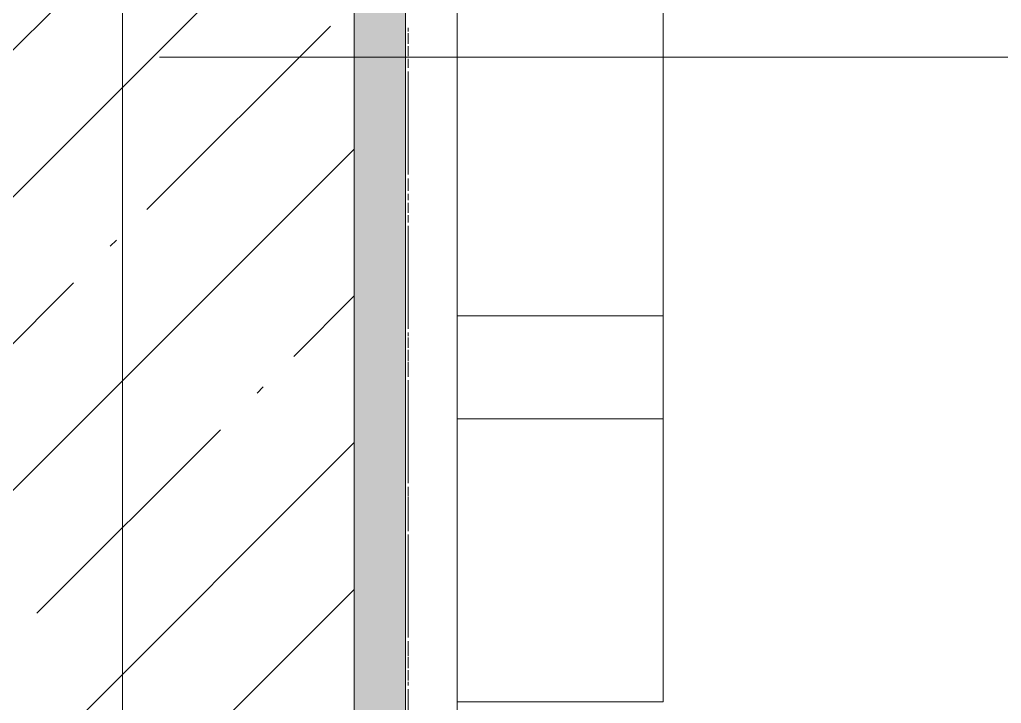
# Model space of a CAD drawing. Header units: millimetres. Extents: x 1322 to 199238, y -8553 to 29000.
# Drawn here: x 25138.7 to 25520.1, y 17898.9 to 18164.6 of the extents above; entities that cross this region are included whole.
import ezdxf

# ---------------------------------------------------------------- set-up
doc = ezdxf.new("R2010")
doc.units = ezdxf.units.MM
doc.linetypes.add('Осевая', pattern=[3175, 635, -476.25, 1587.5, -476.25])
for name, color, linetype, lineweight in [('A-WALL', 7, 'Continuous', 9), ('I-WALL', 7, 'Continuous', 9), ('Оси-2', 7, 'Осевая', 9)]:
    doc.layers.add(name, color=color, linetype=linetype, lineweight=lineweight)
for name, color, linetype, lineweight, true_color in [('A-WALL-1', 7, 'Continuous', 9, 0x3c3c3c), ('A-WALL-FNSH-1', 7, 'Continuous', 9, 0x3c3c3c), ('I-FURN-1', 7, 'Continuous', 9, 0xf0f0f0)]:
    doc.layers.add(name, color=color, linetype=linetype, lineweight=lineweight, true_color=true_color)

# ---------------------------------------------------------------- blocks, each defined once
blk = doc.blocks.new('Бизиборд лего - бизиборд 1_21б-32328682-План размещения напольных электротехнических лючков и розеток 1 этажа в осях 23_1-33')
at = {"layer": 'I-FURN-1'}
for p, q in [((1245, 100), (935, 100)), ((935, 100), (1245, 100)), ((1245, 100), (1205, 100)), ((1205, 100), (1205, 20)), ((1205, 20), (1205, 100)), ((1205, 100), (1245, 100)), ((1355, 100), (1245, 100)), ((1245, 100), (1355, 100)), ((1245, 20), (1245, 100)), ((1245, 100), (1245, 20)), ((1355, 20), (1355, 100)), ((1355, 100), (1355, 20)), ((1500, 20), (1000, 20)), ((1090, 20), (1110, 20)), ((1110, 20), (1090, 20)), ((1090, 20), (1110, 20)), ((1090.34, 20), (1090, 20)), ((1090, 20), (1110, 20)), ((1110, 20), (1090, 20)), ((1090, 20), (1095, 20)), ((1110, 20), (1090, 20)), ((1090, 20), (1110, 20)), ((1110, 20), (1090, 20)), ((1090, 20), (1095, 20)), ((1110, 20), (1090, 20)), ((1090, 20), (1110, 20)), ((1110, 20), (1090, 20)), ((1090, 20), (1091.34, 20)), ((1110, 20), (1090, 20)), ((1090, 20), (1110, 20)), ((1110, 20), (1090, 20)), ((1090, 20), (1110, 20)), ((1110, 20), (1090, 20)), ((1090, 20), (1110, 20)), ((1110, 20), (1090, 20)), ((1090, 20), (1090.34, 20)), ((1097.41, 20), (1090, 20)), ((1090, 20), (1110, 20)), ((1110, 20), (1090, 20)), ((1090, 20), (1110, 20)), ((1110, 20), (1090, 20)), ((1090, 20), (1110, 20)), ((1110, 20), (1090, 20)), ((1090, 20), (1097.41, 20)), ((1110, 20), (1090, 20)), ((1090, 20), (1110, 20)), ((1110, 20), (1090, 20)), ((1090, 20), (1110, 20)), ((1110, 20), (1090, 20)), ((1090, 20), (1110, 20)), ((1110, 20), (1090, 20)), ((1090, 20), (1107.07, 20)), ((1110, 20), (1090, 20)), ((1090, 20), (1110, 20)), ((1110, 20), (1090, 20)), ((1090, 20), (1110, 20)), ((1095, 20), (1090, 20)), ((1090, 20), (1110, 20)), ((1110, 20), (1090, 20)), ((1090, 20), (1110, 20)), ((1110, 20), (1090, 20)), ((1090, 20), (1097.41, 20)), ((1110, 20), (1090, 20)), ((1090, 20), (1110, 20)), ((1110, 20), (1090, 20)), ((1090, 20), (1110, 20)), ((1110, 20), (1090, 20)), ((1091.34, 20), (1090.34, 20)), ((1090.34, 20), (1091.34, 20)), ((1091.34, 20), (1094.49, 20)), ((1094.49, 20), (1091.34, 20)), ((1091.34, 20), (1094.49, 20)), ((1092.93, 20), (1091.34, 20)), ((1091.34, 20), (1110, 20)), ((1091.34, 20), (1095, 20)), ((1100, 20), (1092.93, 20)), ((1095, 20), (1099.25, 20)), ((1099.25, 20), (1095, 20)), ((1095, 20), (1099.25, 20)), ((1095, 20), (1105, 20)), ((1095, 20), (1110, 20)), ((1095, 20), (1097.41, 20)), ((1097.41, 20), (1095, 20)), ((1097.41, 20), (1100, 20)), ((1102.59, 20), (1097.41, 20)), ((1097.41, 20), (1110, 20)), ((1100, 20), (1097.41, 20)), ((1097.41, 20), (1110, 20)), ((1100, 20), (1104.01, 20)), ((1104.01, 20), (1100, 20)), ((1100, 20), (1104.01, 20)), ((1110, 20), (1100, 20)), ((1100, 20), (1102.59, 20)), ((1102.59, 20), (1100, 20)), ((1102.59, 20), (1108.66, 20)), ((1110, 20), (1102.59, 20)), ((1105, 20), (1102.59, 20)), ((1105, 20), (1108.66, 20)), ((1108.66, 20), (1105, 20)), ((1105, 20), (1108.66, 20)), ((1105, 20), (1110, 20)), ((1110, 20), (1105, 20)), ((1107.07, 20), (1108.66, 20)), ((1108.66, 20), (1109.66, 20)), ((1108.66, 20), (1110, 20)), ((1109.66, 20), (1110, 20)), ((1110, 20), (1150, 20)), ((1150, 20), (1110, 20)), ((1110, 20), (1150, 20)), ((1150, 20), (1151.34, 20)), ((1155, 20), (1150, 20)), ((1150, 20), (1150.34, 20)), ((1170, 20), (1150, 20)), ((1150, 20), (1170, 20)), ((1170, 20), (1150, 20)), ((1150, 20), (1150.34, 20)), ((1151.34, 20), (1150, 20)), ((1150, 20), (1165, 20)), ((1170, 20), (1150, 20)), ((1150, 20), (1170, 20)), ((1170, 20), (1150, 20)), ((1150, 20), (1167.07, 20)), ((1170, 20), (1150, 20)), ((1150, 20), (1151.34, 20)), ((1170, 20), (1150, 20)), ((1150, 20), (1170, 20)), ((1170, 20), (1150, 20)), ((1150, 20), (1170, 20)), ((1150.34, 20), (1150, 20)), ((1150, 20), (1170, 20)), ((1170, 20), (1150, 20)), ((1150, 20), (1170, 20)), ((1150.34, 20), (1150, 20)), ((1150, 20), (1157.41, 20)), ((1150.34, 20), (1150, 20)), ((1150, 20), (1170, 20)), ((1170, 20), (1150, 20)), ((1150, 20), (1170, 20)), ((1170, 20), (1150, 20)), ((1150, 20), (1165, 20)), ((1169.66, 20), (1150, 20)), ((1150, 20), (1170, 20)), ((1170, 20), (1150, 20)), ((1150, 20), (1170, 20)), ((1170, 20), (1150, 20)), ((1150, 20), (1170, 20)), ((1170, 20), (1150, 20)), ((1150, 20), (1170, 20)), ((1170, 20), (1150, 20)), ((1150, 20), (1170, 20)), ((1170, 20), (1150, 20)), ((1150, 20), (1170, 20)), ((1170, 20), (1150, 20)), ((1150, 20), (1170, 20)), ((1170, 20), (1150, 20)), ((1150, 20), (1170, 20)), ((1152.93, 20), (1150, 20)), ((1150, 20), (1150.34, 20)), ((1155, 20), (1150, 20)), ((1150, 20), (1170, 20)), ((1170, 20), (1150, 20)), ((1150, 20), (1170, 20)), ((1170, 20), (1150, 20)), ((1150.34, 20), (1151.34, 20)), ((1150.34, 20), (1162.59, 20)), ((1170, 20), (1150.34, 20)), ((1151.34, 20), (1150.34, 20)), ((1157.41, 20), (1150.34, 20)), ((1150.34, 20), (1170, 20)), ((1151.34, 20), (1170, 20)), ((1151.34, 20), (1170, 20)), ((1170, 20), (1151.34, 20)), ((1151.34, 20), (1157.41, 20)), ((1155, 20), (1151.34, 20)), ((1151.58, 20), (1156.34, 20)), ((1156.34, 20), (1151.58, 20)), ((1151.58, 20), (1156.34, 20)), ((1162.59, 20), (1152.93, 20)), ((1170, 20), (1155, 20)), ((1157.41, 20), (1155, 20)), ((1162.59, 20), (1155, 20)), ((1157.41, 20), (1160, 20)), ((1160, 20), (1157.41, 20)), ((1157.41, 20), (1160, 20)), ((1157.41, 20), (1169.66, 20)), ((1160, 20), (1157.41, 20)), ((1157.41, 20), (1167.07, 20)), ((1170, 20), (1157.41, 20)), ((1162.59, 20), (1160, 20)), ((1161.1, 20), (1165, 20)), ((1165, 20), (1161.1, 20)), ((1161.1, 20), (1165, 20)), ((1162.59, 20), (1169.66, 20)), ((1165, 20), (1162.59, 20)), ((1170, 20), (1162.59, 20)), ((1170, 20), (1162.59, 20)), ((1165, 20), (1170, 20)), ((1167.07, 20), (1165, 20)), ((1165, 20), (1167.07, 20)), ((1165.86, 20), (1168.66, 20)), ((1168.66, 20), (1165.86, 20)), ((1165.86, 20), (1168.66, 20)), ((1167.07, 20), (1170, 20)), ((1168.66, 20), (1167.07, 20)), ((1167.07, 20), (1170, 20)), ((1167.07, 20), (1168.66, 20)), ((1169.66, 20), (1168.66, 20)), ((1168.66, 20), (1169.66, 20)), ((1169.66, 20), (1170, 20)), ((1169.66, 20), (1170, 20)), ((1170, 20), (1169.66, 20)), ((1169.66, 20), (1170, 20)), ((1170, 20), (1169.66, 20)), ((1170, 20), (1210, 20)), ((1210, 20), (1170, 20)), ((1170, 20), (1203.92, 20)), ((1205, 20), (1210, 20)), ((1210, 20), (1205, 20)), ((1205, 20), (1210, 20)), ((1210, 20), (1211.34, 20)), ((1220, 20), (1210, 20)), ((1210, 20), (1230, 20)), ((1230, 20), (1210, 20)), ((1210, 20), (1210.34, 20)), ((1230, 20), (1210, 20)), ((1210, 20), (1230, 20)), ((1230, 20), (1210, 20)), ((1210, 20), (1230, 20)), ((1230, 20), (1210, 20)), ((1210, 20), (1210.34, 20)), ((1212.93, 20), (1210, 20)), ((1210, 20), (1211.34, 20)), ((1230, 20), (1210, 20)), ((1210, 20), (1230, 20)), ((1230, 20), (1210, 20)), ((1210, 20), (1230, 20)), ((1230, 20), (1210, 20)), ((1210, 20), (1225, 20)), ((1215, 20), (1210, 20)), ((1210, 20), (1230, 20)), ((1230, 20), (1210, 20)), ((1210, 20), (1230, 20)), ((1230, 20), (1210, 20)), ((1210, 20), (1230, 20)), ((1230, 20), (1210, 20)), ((1210, 20), (1220, 20)), ((1230, 20), (1210, 20)), ((1210, 20), (1230, 20)), ((1230, 20), (1210, 20)), ((1210, 20), (1230, 20)), ((1230, 20), (1210, 20)), ((1210, 20), (1230, 20)), ((1230, 20), (1210, 20)), ((1210, 20), (1230, 20)), ((1230, 20), (1210, 20)), ((1210, 20), (1217.41, 20)), ((1230, 20), (1210, 20)), ((1210, 20), (1230, 20)), ((1228.66, 20), (1210, 20)), ((1210, 20), (1230, 20)), ((1230, 20), (1210, 20)), ((1210, 20), (1230, 20)), ((1210.34, 20), (1210, 20)), ((1210, 20), (1230, 20)), ((1230, 20), (1210, 20)), ((1210, 20), (1230, 20)), ((1230, 20), (1210, 20)), ((1210, 20), (1210.34, 20)), ((1210.34, 20), (1210, 20)), ((1210, 20), (1230, 20)), ((1230, 20), (1210, 20)), ((1210, 20), (1230, 20)), ((1230, 20), (1210, 20)), ((1210.34, 20), (1230, 20)), ((1210.34, 20), (1211.34, 20)), ((1211.34, 20), (1210.34, 20)), ((1210.34, 20), (1212.93, 20)), ((1211.34, 20), (1210.34, 20)), ((1211.34, 20), (1212.93, 20)), ((1212.93, 20), (1211.34, 20)), ((1211.34, 20), (1212.93, 20)), ((1212.93, 20), (1211.34, 20)), ((1211.34, 20), (1212.93, 20)), ((1211.34, 20), (1215, 20)), ((1211.34, 20), (1230, 20)), ((1211.34, 20), (1230, 20)), ((1212.93, 20), (1211.34, 20)), ((1215, 20), (1211.34, 20)), ((1229.66, 20), (1212.93, 20)), ((1215, 20), (1212.93, 20)), ((1212.93, 20), (1215, 20)), ((1213.43, 20), (1222.59, 20)), ((1222.59, 20), (1213.43, 20)), ((1213.43, 20), (1222.59, 20)), ((1222.59, 20), (1213.43, 20)), ((1213.43, 20), (1222.59, 20)), ((1215, 20), (1220, 20)), ((1230, 20), (1215, 20)), ((1230, 20), (1215, 20)), ((1215, 20), (1217.41, 20)), ((1220, 20), (1215, 20)), ((1217.41, 20), (1230, 20)), ((1217.41, 20), (1220, 20)), ((1220, 20), (1225, 20)), ((1227.07, 20), (1220, 20)), ((1220, 20), (1230, 20)), ((1220, 20), (1225, 20)), ((1222.59, 20), (1220, 20)), ((1225, 20), (1222.59, 20)), ((1222.95, 20), (1228.66, 20)), ((1228.66, 20), (1222.95, 20)), ((1222.95, 20), (1228.66, 20)), ((1228.66, 20), (1222.95, 20)), ((1222.95, 20), (1228.66, 20)), ((1225, 20), (1227.07, 20)), ((1225, 20), (1230, 20)), ((1225, 20), (1227.07, 20)), ((1228.66, 20), (1225, 20)), ((1227.07, 20), (1228.66, 20)), ((1228.66, 20), (1227.07, 20)), ((1227.07, 20), (1228.66, 20)), ((1228.66, 20), (1229.66, 20)), ((1230, 20), (1228.66, 20)), ((1230, 20), (1228.66, 20)), ((1228.66, 20), (1229.66, 20)), ((1229.66, 20), (1228.66, 20)), ((1229.66, 20), (1230, 20)), ((1230, 20), (1229.66, 20)), ((1229.66, 20), (1230, 20)), ((1230, 20), (1229.66, 20)), ((1230, 20), (1245, 20)), ((1245, 20), (1230, 20)), ((1230, 20), (1245, 20)), ((1245, 20), (1230, 20)), ((1230, 20), (1245, 20)), ((1245, 20), (1270, 20)), ((1270, 20), (1245, 20)), ((1245, 20), (1270, 20)), ((1270, 20), (1280, 20)), ((1272.93, 20), (1270, 20)), ((1270, 20), (1280, 20)), ((1277.41, 20), (1270, 20)), ((1270, 20), (1280, 20)), ((1280, 20), (1270, 20)), ((1270, 20), (1275, 20)), ((1280, 20), (1270, 20)), ((1270, 20), (1280, 20)), ((1280, 20), (1270, 20)), ((1270, 20), (1271.34, 20)), ((1280, 20), (1270, 20)), ((1270, 20), (1280, 20)), ((1280, 20), (1270, 20)), ((1270, 20), (1280, 20)), ((1280, 20), (1270, 20)), ((1270, 20), (1280, 20)), ((1280, 20), (1270, 20)), ((1270, 20), (1280, 20)), ((1280, 20), (1270, 20)), ((1270, 20), (1270.34, 20)), ((1280, 20), (1270, 20)), ((1270, 20), (1270.34, 20)), ((1277.41, 20), (1270, 20)), ((1270, 20), (1280, 20)), ((1280, 20), (1270, 20)), ((1270, 20), (1280, 20)), ((1280, 20), (1270, 20)), ((1270, 20), (1280, 20)), ((1280, 20), (1270, 20)), ((1270, 20), (1280, 20)), ((1280, 20), (1270, 20)), ((1270, 20), (1280, 20)), ((1280, 20), (1270, 20)), ((1270, 20), (1277.41, 20)), ((1271.34, 20), (1270, 20)), ((1270, 20), (1280, 20)), ((1272.93, 20), (1270, 20)), ((1270, 20), (1270.34, 20)), ((1280, 20), (1270, 20)), ((1270, 20), (1280, 20)), ((1280, 20), (1270, 20)), ((1270, 20), (1270.34, 20)), ((1280, 20), (1270, 20)), ((1270, 20), (1280, 20)), ((1280, 20), (1270, 20)), ((1270, 20), (1280, 20)), ((1272.93, 20), (1270, 20)), ((1270, 20), (1270.34, 20)), ((1280, 20), (1270, 20)), ((1270, 20), (1280, 20)), ((1272.93, 20), (1270, 20)), ((1270, 20), (1290, 20)), ((1290, 20), (1270, 20)), ((1270.34, 20), (1271.34, 20)), ((1270.34, 20), (1271.34, 20)), ((1270.34, 20), (1280, 20)), ((1270.34, 20), (1271.34, 20)), ((1270.34, 20), (1272.93, 20)), ((1271.34, 20), (1275, 20)), ((1275, 20), (1271.34, 20)), ((1271.34, 20), (1275, 20)), ((1271.34, 20), (1272.93, 20)), ((1271.34, 20), (1280, 20)), ((1271.34, 20), (1272.93, 20)), ((1280, 20), (1271.34, 20)), ((1271.34, 20), (1280, 20)), ((1275, 20), (1272.93, 20)), ((1272.93, 20), (1280, 20)), ((1272.93, 20), (1275, 20)), ((1280, 20), (1272.93, 20)), ((1280, 20), (1272.93, 20)), ((1272.93, 20), (1275, 20)), ((1280, 20), (1272.93, 20)), ((1280, 20), (1275, 20)), ((1275, 20), (1280, 20)), ((1275, 20), (1277.41, 20)), ((1275, 20), (1280, 20)), ((1275.28, 20), (1280, 20)), ((1280, 20), (1275.28, 20)), ((1275.28, 20), (1280, 20)), ((1280, 20), (1277.41, 20)), ((1277.41, 20), (1280, 20)), ((1280, 20), (1277.41, 20)), ((1277.41, 20), (1280, 20)), ((1280, 20), (1280.04, 20)), ((1280.04, 20), (1280, 20)), ((1280, 20), (1280.04, 20)), ((1280.04, 20), (1280, 20)), ((1280, 20), (1280.04, 20)), ((1280.04, 20), (1280, 20)), ((1280, 20), (1280.04, 20)), ((1280.04, 20), (1280, 20)), ((1280, 20), (1280.04, 20)), ((1280.04, 20), (1280, 20)), ((1280, 20), (1280.04, 20)), ((1280.04, 20), (1280, 20)), ((1280, 20), (1280.04, 20)), ((1280.04, 20), (1280, 20)), ((1280, 20), (1280.04, 20)), ((1280.04, 20), (1280, 20)), ((1280, 20), (1280.04, 20)), ((1280.04, 20), (1280, 20)), ((1280, 20), (1280.04, 20)), ((1280.04, 20), (1280, 20)), ((1280, 20), (1280.04, 20)), ((1280.04, 20), (1280, 20)), ((1280, 20), (1280.04, 20)), ((1280.04, 20), (1280, 20)), ((1280, 20), (1280.04, 20)), ((1280.04, 20), (1280, 20)), ((1280, 20), (1280.04, 20)), ((1280.04, 20), (1280, 20)), ((1280, 20), (1280.04, 20)), ((1280.04, 20), (1280, 20)), ((1280, 20), (1280.04, 20)), ((1280.04, 20), (1280, 20)), ((1280, 20), (1280.04, 20)), ((1280.04, 20), (1280, 20)), ((1280, 20), (1280.04, 20)), ((1280.04, 20), (1280, 20)), ((1280, 20), (1280.04, 20)), ((1280.04, 20), (1280, 20)), ((1280, 20), (1280.04, 20)), ((1280.04, 20), (1280, 20)), ((1280, 20), (1280.04, 20)), ((1280.04, 20), (1280, 20)), ((1280, 20), (1280.04, 20)), ((1280.04, 20), (1280, 20)), ((1280, 20), (1280.04, 20)), ((1280.04, 20), (1280, 20)), ((1280, 20), (1280.04, 20)), ((1280.04, 20), (1280, 20)), ((1280, 20), (1280.04, 20)), ((1280.04, 20), (1280, 20)), ((1280, 20), (1280.04, 20)), ((1280.04, 20), (1280, 20)), ((1280.04, 20), (1284.79, 20)), ((1284.79, 20), (1280.04, 20)), ((1280.04, 20), (1284.79, 20)), ((1280.04, 20), (1289.58, 20)), ((1288.66, 20), (1280.04, 20)), ((1280.04, 20), (1287.07, 20)), ((1282.59, 20), (1280.04, 20)), ((1280.04, 20), (1289.58, 20)), ((1289.58, 20), (1280.04, 20)), ((1280.04, 20), (1289.58, 20)), ((1289.58, 20), (1280.04, 20)), ((1280.04, 20), (1289.58, 20)), ((1289.58, 20), (1280.04, 20)), ((1280.04, 20), (1289.58, 20)), ((1282.59, 20), (1280.04, 20)), ((1280.04, 20), (1289.58, 20)), ((1289.58, 20), (1280.04, 20)), ((1280.04, 20), (1289.58, 20)), ((1289.58, 20), (1280.04, 20)), ((1280.04, 20), (1289.58, 20)), ((1289.58, 20), (1280.04, 20)), ((1280.04, 20), (1282.59, 20)), ((1289.58, 20), (1280.04, 20)), ((1280.04, 20), (1289.58, 20)), ((1289.58, 20), (1280.04, 20)), ((1280.04, 20), (1282.59, 20)), ((1288.66, 20), (1280.04, 20)), ((1280.04, 20), (1289.58, 20)), ((1289.58, 20), (1280.04, 20)), ((1280.04, 20), (1289.58, 20)), ((1289.58, 20), (1280.04, 20)), ((1280.04, 20), (1289.58, 20)), ((1289.58, 20), (1280.04, 20)), ((1280.04, 20), (1289.58, 20)), ((1289.58, 20), (1280.04, 20)), ((1280.04, 20), (1289.58, 20)), ((1289.58, 20), (1280.04, 20)), ((1280.04, 20), (1289.58, 20)), ((1289.58, 20), (1280.04, 20)), ((1280.04, 20), (1289.58, 20)), ((1289.58, 20), (1280.04, 20)), ((1280.04, 20), (1289.58, 20)), ((1289.58, 20), (1280.04, 20)), ((1280.04, 20), (1289.58, 20)), ((1289.58, 20), (1280.04, 20)), ((1280.04, 20), (1289.58, 20)), ((1289.58, 20), (1280.04, 20)), ((1280.04, 20), (1289.58, 20)), ((1289.58, 20), (1280.04, 20)), ((1280.04, 20), (1289.58, 20)), ((1289.58, 20), (1280.04, 20)), ((1280.04, 20), (1287.07, 20)), ((1289.58, 20), (1280.04, 20)), ((1280.04, 20), (1287.07, 20)), ((1289.58, 20), (1280.04, 20)), ((1285, 20), (1282.59, 20)), ((1289.58, 20), (1282.59, 20)), ((1282.59, 20), (1289.58, 20)), ((1282.59, 20), (1285, 20)), ((1285, 20), (1288.66, 20)), ((1288.66, 20), (1285, 20)), ((1285, 20), (1288.66, 20)), ((1289.58, 20), (1285, 20)), ((1285, 20), (1289.58, 20)), ((1287.07, 20), (1289.58, 20)), ((1287.07, 20), (1288.66, 20)), ((1287.07, 20), (1289.58, 20)), ((1289.58, 20), (1288.66, 20)), ((1289.58, 20), (1288.66, 20)), ((1288.66, 20), (1289.58, 20)), ((1289.58, 20), (1289.66, 20)), ((1289.66, 20), (1289.58, 20)), ((1289.58, 20), (1289.66, 20)), ((1289.66, 20), (1289.58, 20)), ((1289.58, 20), (1289.66, 20)), ((1289.66, 20), (1289.58, 20)), ((1289.58, 20), (1289.66, 20)), ((1289.66, 20), (1289.58, 20)), ((1289.58, 20), (1289.66, 20)), ((1289.66, 20), (1289.58, 20)), ((1289.58, 20), (1289.66, 20)), ((1289.66, 20), (1289.58, 20)), ((1289.58, 20), (1289.66, 20)), ((1289.66, 20), (1289.58, 20)), ((1289.58, 20), (1289.66, 20)), ((1289.66, 20), (1289.58, 20)), ((1289.58, 20), (1289.66, 20)), ((1289.66, 20), (1289.58, 20)), ((1289.58, 20), (1289.66, 20)), ((1289.66, 20), (1289.58, 20)), ((1289.58, 20), (1289.66, 20)), ((1289.66, 20), (1289.58, 20)), ((1289.58, 20), (1289.66, 20)), ((1289.66, 20), (1289.58, 20)), ((1289.58, 20), (1289.66, 20)), ((1289.66, 20), (1289.58, 20)), ((1289.58, 20), (1289.66, 20)), ((1289.66, 20), (1289.58, 20)), ((1289.58, 20), (1289.66, 20)), ((1289.66, 20), (1289.58, 20)), ((1289.58, 20), (1289.66, 20)), ((1289.66, 20), (1289.58, 20)), ((1289.58, 20), (1289.66, 20)), ((1289.66, 20), (1289.58, 20)), ((1289.58, 20), (1289.66, 20)), ((1289.66, 20), (1289.58, 20)), ((1289.58, 20), (1289.66, 20)), ((1289.66, 20), (1289.58, 20)), ((1289.58, 20), (1289.66, 20)), ((1289.66, 20), (1289.58, 20)), ((1289.58, 20), (1289.66, 20)), ((1289.66, 20), (1289.58, 20)), ((1289.58, 20), (1289.66, 20)), ((1289.66, 20), (1289.58, 20)), ((1289.58, 20), (1289.66, 20)), ((1289.66, 20), (1289.58, 20)), ((1289.58, 20), (1289.66, 20)), ((1289.66, 20), (1289.58, 20)), ((1289.58, 20), (1289.66, 20)), ((1289.66, 20), (1289.58, 20)), ((1289.58, 20), (1289.66, 20)), ((1289.66, 20), (1289.58, 20)), ((1289.66, 20), (1290, 20)), ((1290, 20), (1289.66, 20)), ((1289.66, 20), (1290, 20)), ((1290, 20), (1289.66, 20)), ((1289.66, 20), (1290, 20)), ((1290, 20), (1289.66, 20)), ((1289.66, 20), (1290, 20)), ((1290, 20), (1289.66, 20)), ((1289.66, 20), (1290, 20)), ((1290, 20), (1289.66, 20)), ((1289.66, 20), (1290, 20)), ((1290, 20), (1289.66, 20)), ((1289.66, 20), (1290, 20)), ((1290, 20), (1289.66, 20)), ((1289.66, 20), (1290, 20)), ((1290, 20), (1289.66, 20)), ((1289.66, 20), (1290, 20)), ((1290, 20), (1289.66, 20)), ((1289.66, 20), (1290, 20)), ((1290, 20), (1289.66, 20)), ((1289.66, 20), (1290, 20)), ((1290, 20), (1289.66, 20)), ((1289.66, 20), (1290, 20)), ((1290, 20), (1289.66, 20)), ((1289.66, 20), (1290, 20)), ((1290, 20), (1289.66, 20)), ((1289.66, 20), (1290, 20)), ((1290, 20), (1289.66, 20)), ((1289.66, 20), (1290, 20)), ((1290, 20), (1289.66, 20)), ((1289.66, 20), (1290, 20)), ((1290, 20), (1289.66, 20)), ((1289.66, 20), (1290, 20)), ((1290, 20), (1289.66, 20)), ((1289.66, 20), (1290, 20)), ((1290, 20), (1289.66, 20)), ((1289.66, 20), (1290, 20)), ((1290, 20), (1289.66, 20)), ((1289.66, 20), (1290, 20)), ((1290, 20), (1289.66, 20)), ((1289.66, 20), (1290, 20)), ((1290, 20), (1289.66, 20)), ((1289.66, 20), (1290, 20)), ((1290, 20), (1289.66, 20)), ((1289.66, 20), (1290, 20)), ((1290, 20), (1289.66, 20)), ((1289.66, 20), (1290, 20)), ((1290, 20), (1289.66, 20)), ((1289.66, 20), (1290, 20)), ((1290, 20), (1289.66, 20)), ((1289.66, 20), (1290, 20)), ((1290, 20), (1289.66, 20)), ((1290, 20), (1330, 20)), ((1330, 20), (1290, 20)), ((1290, 20), (1330, 20)), ((1330, 20), (1350, 20)), ((1331.34, 20), (1330, 20)), ((1330, 20), (1331.34, 20)), ((1350, 20), (1330, 20)), ((1330, 20), (1350, 20)), ((1350, 20), (1330, 20)), ((1330, 20), (1350, 20)), ((1332.93, 20), (1330, 20)), ((1330, 20), (1350, 20)), ((1350, 20), (1330, 20)), ((1330, 20), (1330.34, 20)), ((1332.93, 20), (1330, 20)), ((1330, 20), (1349.66, 20)), ((1331.34, 20), (1330, 20)), ((1330, 20), (1350, 20)), ((1350, 20), (1330, 20)), ((1330, 20), (1350, 20)), ((1350, 20), (1330, 20)), ((1330, 20), (1350, 20)), ((1350, 20), (1330, 20)), ((1330, 20), (1350, 20)), ((1350, 20), (1330, 20)), ((1330, 20), (1345, 20)), ((1340, 20), (1330, 20)), ((1330, 20), (1350, 20)), ((1350, 20), (1330, 20)), ((1330, 20), (1350, 20)), ((1350, 20), (1330, 20)), ((1330, 20), (1350, 20)), ((1350, 20), (1330, 20)), ((1330, 20), (1350, 20)), ((1350, 20), (1330, 20)), ((1330, 20), (1350, 20)), ((1350, 20), (1330, 20)), ((1330, 20), (1337.41, 20)), ((1350, 20), (1330, 20)), ((1330, 20), (1350, 20)), ((1340, 20), (1330, 20)), ((1330, 20), (1350, 20)), ((1350, 20), (1330, 20)), ((1330, 20), (1350, 20)), ((1350, 20), (1330, 20)), ((1330, 20), (1350, 20)), ((1350, 20), (1330, 20)), ((1330, 20), (1350, 20)), ((1350, 20), (1330, 20)), ((1330, 20), (1350, 20)), ((1340, 20), (1330, 20)), ((1330, 20), (1350, 20)), ((1350, 20), (1330, 20)), ((1330, 20), (1348.66, 20)), ((1340, 20), (1330, 20)), ((1330, 20), (1350, 20)), ((1350, 20), (1330, 20)), ((1330.34, 20), (1335, 20)), ((1331.34, 20), (1337.13, 20)), ((1337.13, 20), (1331.34, 20)), ((1331.34, 20), (1337.13, 20)), ((1340, 20), (1331.34, 20)), ((1331.34, 20), (1345, 20)), ((1340, 20), (1331.34, 20)), ((1349.66, 20), (1332.93, 20)), ((1350, 20), (1332.93, 20)), ((1335, 20), (1347.07, 20)), ((1337.41, 20), (1341.89, 20)), ((1341.89, 20), (1337.41, 20)), ((1337.41, 20), (1341.89, 20)), ((1337.41, 20), (1350, 20)), ((1342.59, 20), (1340, 20)), ((1342.59, 20), (1340, 20)), ((1350, 20), (1340, 20)), ((1348.66, 20), (1340, 20)), ((1347.07, 20), (1340, 20)), ((1350, 20), (1340, 20)), ((1342.59, 20), (1346.65, 20)), ((1346.65, 20), (1342.59, 20)), ((1342.59, 20), (1346.65, 20)), ((1350, 20), (1342.59, 20)), ((1345, 20), (1342.59, 20)), ((1345, 20), (1348.66, 20)), ((1347.07, 20), (1345, 20)), ((1345, 20), (1348.66, 20)), ((1347.07, 20), (1348.66, 20)), ((1348.66, 20), (1347.07, 20)), ((1347.07, 20), (1348.66, 20)), ((1347.07, 20), (1350, 20)), ((1349.66, 20), (1347.07, 20)), ((1350, 20), (1347.07, 20)), ((1348.66, 20), (1350, 20)), ((1348.66, 20), (1350, 20)), ((1350, 20), (1348.66, 20)), ((1348.66, 20), (1350, 20)), ((1350, 20), (1349.66, 20)), ((1349.66, 20), (1350, 20)), ((1350, 20), (1349.66, 20)), ((1350, 20), (1355, 20)), ((1355, 20), (1350, 20)), ((1350, 20), (1355, 20)), ((1000, 0), (1500, 0)), ((1095, 0), (1090, 0)), ((1090, 0), (1090.34, 0)), ((1108.66, 0), (1090, 0)), ((1090, 0), (1108.66, 0)), ((1108.66, 0), (1090, 0)), ((1090, 0), (1092.93, 0)), ((1108.66, 0), (1090, 0)), ((1090, 0), (1108.66, 0)), ((1108.66, 0), (1090, 0)), ((1090, 0), (1108.66, 0)), ((1108.66, 0), (1090, 0)), ((1090, 0), (1108.66, 0)), ((1108.66, 0), (1090, 0)), ((1090, 0), (1102.59, 0)), ((1090.34, 0), (1090, 0)), ((1090, 0), (1091.34, 0)), ((1108.66, 0), (1090, 0)), ((1090, 0), (1108.66, 0)), ((1102.59, 0), (1090, 0)), ((1090, 0), (1108.66, 0)), ((1108.66, 0), (1090, 0)), ((1090, 0), (1108.66, 0)), ((1108.66, 0), (1090, 0)), ((1090, 0), (1108.66, 0)), ((1108.66, 0), (1090, 0)), ((1090, 0), (1108.66, 0)), ((1091.34, 0), (1090, 0)), ((1090, 0), (1090.34, 0)), ((1108.66, 0), (1090, 0)), ((1090, 0), (1108.66, 0)), ((1110, 0), (1090, 0)), ((1090, 0), (1110, 0)), ((1090.34, 0), (1095, 0)), ((1097.41, 0), (1090.34, 0)), ((1090.34, 0), (1091.34, 0)), ((1094.49, 0), (1091.34, 0)), ((1091.34, 0), (1092.93, 0)), ((1108.66, 0), (1091.34, 0)), ((1091.34, 0), (1097.41, 0)), ((1092.93, 0), (1108.66, 0)), ((1092.93, 0), (1095, 0)), ((1099.25, 0), (1095, 0)), ((1108.66, 0), (1095, 0)), ((1095, 0), (1102.59, 0)), ((1095, 0), (1097.41, 0)), ((1108.66, 0), (1097.41, 0)), ((1097.41, 0), (1108.66, 0)), ((1097.41, 0), (1100, 0)), ((1099.24, 0), (1100, 0)), ((1104.01, 0), (1100, 0)), ((1100, 0), (1108.66, 0)), ((1102.59, 0), (1108.66, 0)), ((1102.59, 0), (1108.66, 0)), ((1107.07, 0), (1102.59, 0)), ((1108.66, 0), (1105, 0)), ((1108.66, 0), (1107.07, 0)), ((1108.79, 0), (1108.66, 0)), ((1108.66, 0), (1108.79, 0)), ((1108.79, 0), (1108.66, 0)), ((1108.66, 0), (1108.79, 0)), ((1108.79, 0), (1108.66, 0)), ((1108.66, 0), (1108.79, 0)), ((1108.79, 0), (1108.66, 0)), ((1108.66, 0), (1108.79, 0)), ((1108.79, 0), (1108.66, 0)), ((1108.66, 0), (1108.79, 0)), ((1108.79, 0), (1108.66, 0)), ((1108.66, 0), (1108.79, 0)), ((1108.79, 0), (1108.66, 0)), ((1108.66, 0), (1108.79, 0)), ((1108.79, 0), (1108.66, 0)), ((1108.66, 0), (1108.79, 0)), ((1108.79, 0), (1108.66, 0)), ((1108.66, 0), (1108.79, 0)), ((1108.79, 0), (1108.66, 0)), ((1108.66, 0), (1108.79, 0)), ((1108.79, 0), (1108.66, 0)), ((1108.66, 0), (1108.79, 0)), ((1108.79, 0), (1108.66, 0)), ((1108.66, 0), (1108.79, 0)), ((1108.79, 0), (1108.66, 0)), ((1108.66, 0), (1108.79, 0)), ((1108.79, 0), (1108.66, 0)), ((1108.66, 0), (1108.79, 0)), ((1108.79, 0), (1108.66, 0)), ((1108.66, 0), (1108.79, 0)), ((1109.66, 0), (1108.79, 0)), ((1108.79, 0), (1109.66, 0)), ((1110, 0), (1108.79, 0)), ((1108.79, 0), (1110, 0)), ((1110, 0), (1108.79, 0)), ((1108.79, 0), (1110, 0)), ((1110, 0), (1108.79, 0)), ((1108.79, 0), (1110, 0)), ((1110, 0), (1108.79, 0)), ((1108.79, 0), (1110, 0)), ((1110, 0), (1108.79, 0)), ((1108.79, 0), (1110, 0)), ((1110, 0), (1108.79, 0)), ((1108.79, 0), (1109.66, 0)), ((1110, 0), (1108.79, 0)), ((1108.79, 0), (1110, 0)), ((1110, 0), (1108.79, 0)), ((1108.79, 0), (1110, 0)), ((1109.66, 0), (1108.79, 0)), ((1108.79, 0), (1110, 0)), ((1110, 0), (1108.79, 0)), ((1108.79, 0), (1110, 0)), ((1110, 0), (1108.79, 0)), ((1108.79, 0), (1110, 0)), ((1110, 0), (1108.79, 0)), ((1108.79, 0), (1110, 0)), ((1110, 0), (1108.79, 0)), ((1108.79, 0), (1110, 0)), ((1110, 0), (1108.79, 0)), ((1108.79, 0), (1110, 0)), ((1110, 0), (1109.66, 0)), ((1109.66, 0), (1110, 0)), ((1109.66, 0), (1110, 0)), ((1110, 0), (1109.66, 0)), ((1150, 0), (1110, 0)), ((1170, 0), (1150, 0)), ((1150, 0), (1160, 0)), ((1151.34, 0), (1150, 0)), ((1150, 0), (1151.34, 0)), ((1150.34, 0), (1150, 0)), ((1150, 0), (1170, 0)), ((1170, 0), (1150, 0)), ((1150, 0), (1170, 0)), ((1170, 0), (1150, 0)), ((1150, 0), (1170, 0)), ((1170, 0), (1150, 0)), ((1150, 0), (1170, 0)), ((1150.34, 0), (1150, 0)), ((1150, 0), (1150.34, 0)), ((1170, 0), (1150, 0)), ((1150, 0), (1170, 0)), ((1170, 0), (1150, 0)), ((1150, 0), (1170, 0)), ((1170, 0), (1150, 0)), ((1150, 0), (1170, 0)), ((1170, 0), (1150, 0)), ((1150, 0), (1170, 0)), ((1170, 0), (1150, 0)), ((1150, 0), (1170, 0)), ((1170, 0), (1150, 0)), ((1150, 0), (1168.66, 0)), ((1170, 0), (1150, 0)), ((1150, 0), (1155, 0)), ((1170, 0), (1150, 0)), ((1150, 0), (1170, 0)), ((1170, 0), (1150, 0)), ((1150, 0), (1170, 0)), ((1169.66, 0), (1150.34, 0)), ((1151.34, 0), (1150.34, 0)), ((1150.34, 0), (1170, 0)), ((1155, 0), (1151.34, 0)), ((1151.34, 0), (1167.07, 0)), ((1152.93, 0), (1151.34, 0)), ((1156.34, 0), (1151.58, 0)), ((1155, 0), (1152.93, 0)), ((1170, 0), (1155, 0)), ((1157.41, 0), (1155, 0)), ((1155, 0), (1169.66, 0)), ((1160, 0), (1157.41, 0)), ((1160, 0), (1157.41, 0)), ((1160, 0), (1170, 0)), ((1162.59, 0), (1160, 0)), ((1165, 0), (1161.1, 0)), ((1165, 0), (1162.59, 0)), ((1167.07, 0), (1165, 0)), ((1168.66, 0), (1165.86, 0)), ((1167.07, 0), (1168.66, 0)), ((1168.66, 0), (1167.07, 0)), ((1168.66, 0), (1170, 0)), ((1169.66, 0), (1168.66, 0)), ((1168.66, 0), (1169.66, 0)), ((1170, 0), (1169.66, 0)), ((1170, 0), (1169.66, 0)), ((1169.66, 0), (1170, 0)), ((1169.66, 0), (1170, 0)), ((1210, 0), (1170, 0)), ((1228.66, 0), (1210, 0)), ((1210, 0), (1212.93, 0)), ((1228.66, 0), (1210, 0)), ((1210, 0), (1230, 0)), ((1230, 0), (1210, 0)), ((1210, 0), (1230, 0)), ((1230, 0), (1210, 0)), ((1210, 0), (1230, 0)), ((1230, 0), (1210, 0)), ((1210, 0), (1230, 0)), ((1230, 0), (1210, 0)), ((1210, 0), (1230, 0)), ((1230, 0), (1210, 0)), ((1210, 0), (1230, 0)), ((1230, 0), (1210, 0)), ((1210, 0), (1230, 0)), ((1227.07, 0), (1210, 0)), ((1210, 0), (1230, 0)), ((1222.59, 0), (1210, 0)), ((1210, 0), (1230, 0)), ((1230, 0), (1210, 0)), ((1210, 0), (1230, 0)), ((1230, 0), (1210, 0)), ((1210, 0), (1230, 0)), ((1230, 0), (1210, 0)), ((1210, 0), (1225, 0)), ((1220, 0), (1210, 0)), ((1210, 0), (1220, 0)), ((1230, 0), (1210, 0)), ((1210, 0), (1230, 0)), ((1230, 0), (1210, 0)), ((1210, 0), (1230, 0)), ((1212.93, 0), (1211.34, 0)), ((1212.93, 0), (1215, 0)), ((1217.41, 0), (1213.43, 0)), ((1215, 0), (1220, 0)), ((1222.59, 0), (1218.19, 0)), ((1220, 0), (1230, 0)), ((1225, 0), (1220, 0)), ((1220, 0), (1229.66, 0)), ((1230, 0), (1222.59, 0)), ((1228.66, 0), (1222.95, 0)), ((1225, 0), (1227.07, 0)), ((1228.66, 0), (1225, 0)), ((1228.66, 0), (1227.07, 0)), ((1227.07, 0), (1228.66, 0)), ((1230, 0), (1228.66, 0)), ((1230, 0), (1228.66, 0)), ((1229.66, 0), (1228.66, 0)), ((1228.66, 0), (1230, 0)), ((1230, 0), (1228.66, 0)), ((1230, 0), (1229.66, 0)), ((1229.66, 0), (1230, 0)), ((1270, 0), (1230, 0)), ((1280, 0), (1270, 0)), ((1270, 0), (1280, 0)), ((1280, 0), (1270, 0)), ((1270, 0), (1280, 0)), ((1280, 0), (1270, 0)), ((1270, 0), (1280, 0)), ((1280, 0), (1270, 0)), ((1270, 0), (1280, 0)), ((1280, 0), (1270, 0)), ((1270, 0), (1280, 0)), ((1280, 0), (1270, 0)), ((1270, 0), (1280, 0)), ((1280, 0), (1270, 0)), ((1270, 0), (1280, 0)), ((1280, 0), (1270, 0)), ((1270, 0), (1280, 0)), ((1280, 0), (1270, 0)), ((1270, 0), (1280, 0)), ((1280, 0), (1270, 0)), ((1270, 0), (1280, 0)), ((1280, 0), (1270, 0)), ((1270, 0), (1280, 0)), ((1280, 0), (1270, 0)), ((1270, 0), (1280, 0)), ((1280, 0), (1270, 0)), ((1270, 0), (1280, 0)), ((1270.34, 0), (1270, 0)), ((1270, 0), (1271.34, 0)), ((1280, 0), (1270, 0)), ((1270, 0), (1280, 0)), ((1290, 0), (1270, 0)), ((1270, 0), (1290, 0)), ((1271.34, 0), (1270.34, 0)), ((1275, 0), (1271.34, 0)), ((1280, 0), (1271.34, 0)), ((1271.34, 0), (1280, 0)), ((1280, 0), (1275.28, 0)), ((1280, 0), (1280.04, 0)), ((1280.04, 0), (1280, 0)), ((1280, 0), (1280.04, 0)), ((1280.04, 0), (1280, 0)), ((1280, 0), (1280.04, 0)), ((1280.04, 0), (1280, 0)), ((1280, 0), (1280.04, 0)), ((1280.04, 0), (1280, 0)), ((1280, 0), (1280.04, 0)), ((1280.04, 0), (1280, 0)), ((1280, 0), (1280.04, 0)), ((1280.04, 0), (1280, 0)), ((1280, 0), (1280.04, 0)), ((1280.04, 0), (1280, 0)), ((1280, 0), (1280.04, 0)), ((1280.04, 0), (1280, 0)), ((1280, 0), (1280.04, 0)), ((1280.04, 0), (1280, 0)), ((1280, 0), (1280.04, 0)), ((1280.04, 0), (1280, 0)), ((1280, 0), (1280.04, 0)), ((1280.04, 0), (1280, 0)), ((1280, 0), (1280.04, 0)), ((1280.04, 0), (1280, 0)), ((1280, 0), (1280.04, 0)), ((1280.04, 0), (1280, 0)), ((1280, 0), (1280.04, 0)), ((1280.04, 0), (1280, 0)), ((1280, 0), (1280.04, 0)), ((1280.04, 0), (1280, 0)), ((1280, 0), (1280.04, 0)), ((1288.66, 0), (1280.04, 0)), ((1287.07, 0), (1280.04, 0)), ((1280.04, 0), (1290, 0)), ((1290, 0), (1280.04, 0)), ((1280.04, 0), (1288.66, 0)), ((1290, 0), (1280.04, 0)), ((1280.04, 0), (1290, 0)), ((1290, 0), (1280.04, 0)), ((1280.04, 0), (1290, 0)), ((1290, 0), (1280.04, 0)), ((1280.04, 0), (1290, 0)), ((1290, 0), (1280.04, 0)), ((1280.04, 0), (1290, 0)), ((1290, 0), (1280.04, 0)), ((1280.04, 0), (1290, 0)), ((1290, 0), (1280.04, 0)), ((1280.04, 0), (1290, 0)), ((1290, 0), (1280.04, 0)), ((1280.04, 0), (1290, 0)), ((1289.66, 0), (1280.04, 0)), ((1280.04, 0), (1290, 0)), ((1290, 0), (1280.04, 0)), ((1280.04, 0), (1290, 0)), ((1290, 0), (1280.04, 0)), ((1280.04, 0), (1290, 0)), ((1290, 0), (1280.04, 0)), ((1280.04, 0), (1290, 0)), ((1285, 0), (1280.04, 0)), ((1280.04, 0), (1290, 0)), ((1290, 0), (1280.04, 0)), ((1280.04, 0), (1290, 0)), ((1290, 0), (1285, 0)), ((1290, 0), (1287.07, 0)), ((1288.66, 0), (1290, 0)), ((1290, 0), (1289.66, 0)), ((1330, 0), (1290, 0)), ((1349.66, 0), (1330, 0)), ((1330, 0), (1350, 0)), ((1330.34, 0), (1330, 0)), ((1330, 0), (1332.93, 0)), ((1337.41, 0), (1330, 0)), ((1330, 0), (1350, 0)), ((1350, 0), (1330, 0)), ((1330, 0), (1350, 0)), ((1350, 0), (1330, 0)), ((1330, 0), (1350, 0)), ((1350, 0), (1330, 0)), ((1330, 0), (1350, 0)), ((1350, 0), (1330, 0)), ((1330, 0), (1330.34, 0)), ((1350, 0), (1330, 0)), ((1330, 0), (1349.66, 0)), ((1350, 0), (1330, 0)), ((1330, 0), (1350, 0)), ((1350, 0), (1330, 0)), ((1330, 0), (1350, 0)), ((1350, 0), (1330, 0)), ((1330, 0), (1342.59, 0)), ((1350, 0), (1330, 0)), ((1330, 0), (1350, 0)), ((1350, 0), (1330, 0)), ((1330, 0), (1350, 0)), ((1340, 0), (1330, 0)), ((1330, 0), (1330.34, 0)), ((1350, 0), (1330, 0)), ((1330, 0), (1350, 0)), ((1350, 0), (1330, 0)), ((1330, 0), (1350, 0)), ((1332.93, 0), (1330.34, 0)), ((1330.34, 0), (1331.34, 0)), ((1330.34, 0), (1337.41, 0)), ((1337.13, 0), (1331.34, 0)), ((1331.34, 0), (1332.93, 0)), ((1348.66, 0), (1332.93, 0)), ((1332.93, 0), (1337.41, 0)), ((1332.93, 0), (1350, 0)), ((1341.89, 0), (1337.41, 0)), ((1337.41, 0), (1350, 0)), ((1349.66, 0), (1337.41, 0)), ((1337.41, 0), (1350, 0)), ((1347.07, 0), (1340, 0)), ((1346.65, 0), (1342.59, 0)), ((1342.59, 0), (1345, 0)), ((1345, 0), (1347.07, 0)), ((1348.66, 0), (1347.07, 0)), ((1347.07, 0), (1348.66, 0)), ((1350, 0), (1347.07, 0)), ((1350, 0), (1348.66, 0)), ((1348.66, 0), (1349.66, 0)), ((1350, 0), (1349.66, 0)), ((1350, 0), (1349.66, 0)), ((1349.66, 0), (1350, 0)), ((1349.66, 0), (1350, 0)), ((1390, 0), (1350, 0))]:
    blk.add_line(p, q, dxfattribs=at)

msp = doc.modelspace()

# ---------------------------------------------------------------- hatches: boundary and pattern name
at = {"layer": 'I-WALL'}
h = msp.add_hatch(dxfattribs=at)
h.set_pattern_fill('FP_2', color=256, style=0, pattern_type=2)
h.set_pattern_definition([(45, (-75531.33, 0), (-57.024626, 57.024626), []), (45, (-75474.3, 0), (-57.024626, 57.024626), [100.806, -20.161, 3.353, -16.808])])
h.paths.add_polyline_path([(25141.41, 17750), (25268.67, 17750), (25268.67, 21400), (25048.67, 21400), (25048.67, 17750)])
h = msp.add_hatch(dxfattribs=at)
h.set_pattern_fill('FP_31', color=256, style=0, pattern_type=2)
h.set_pattern_definition([(0, (-75531.326, 0), (121.92, 30.48), [10.058, -81.382, 10.058, -81.382, -487.68]), (0, (-75531.326, 0), (121.92, 30.48), [-182.88, 10.058, -172.822, 10.058, -81.382, -213.36]), (0, (-75531.326, 0), (121.92, 30.48), [-457.2, 10.058, -50.902, 10.058, -142.342]), (120, (-75485.606, 15.24), (-87.356454, 90.345817), [10.058, -81.382, 10.058, -81.382, -487.68]), (120, (-75485.606, 15.24), (-87.356454, 90.345817), [-182.88, 10.058, -172.822, 10.058, -81.382, -213.36]), (120, (-75485.606, 15.24), (-87.356454, 90.345817), [-457.2, 10.058, -50.902, 10.058, -142.342]), (240, (-75470.366, 76.2), (-34.563546, -120.825817), [10.058, -81.382, 10.058, -81.382, -487.68]), (240, (-75470.366, 76.2), (-34.563546, -120.825817), [-182.88, 10.058, -172.822, 10.058, -81.382, -213.36]), (240, (-75470.366, 76.2), (-34.563546, -120.825817), [-457.2, 10.058, -50.902, 10.058, -142.342])])
h.paths.add_polyline_path([(25288.67, 17750), (25288.67, 20791.5), (25268.67, 20791.5), (25268.67, 17750)])

# ---------------------------------------------------------------- linework, layer by layer
at = {"layer": 'A-WALL'}
for p, q in [((25288.67, 18160.01), (25288.67, 18163.16)), ((25288.67, 18155.25), (25288.67, 18159.5)), ((25288.67, 18150.49), (25288.67, 18154.5)), ((25288.67, 18145.84), (25288.67, 18149.5)), ((25288.67, 18104.5), (25288.67, 18144.5)), ((25288.67, 18098.16), (25288.67, 18102.92)), ((25288.67, 18094.5), (25288.67, 18097.09)), ((25288.67, 18089.5), (25288.67, 18093.4)), ((25288.67, 18085.84), (25288.67, 18088.64)), ((25288.67, 18044.5), (25288.67, 18084.5)), ((25288.67, 18041.57), (25288.67, 18043.16)), ((25288.67, 18037.09), (25288.67, 18041.07)), ((25288.67, 18031.91), (25288.67, 18036.31)), ((25288.67, 18025.84), (25288.67, 18031.55)), ((25288.67, 17984.5), (25288.67, 18024.5)), ((25288.67, 17979.5), (25288.67, 17983.16)), ((25288.67, 17974.5), (25288.67, 17979.22)), ((25288.67, 17965.84), (25288.67, 17974.46)), ((25288.67, 17924.5), (25288.67, 17964.5)), ((25288.67, 17917.37), (25288.67, 17923.16)), ((25288.67, 17912.61), (25288.67, 17917.09)), ((25288.67, 17907.85), (25288.67, 17911.91)), ((25288.67, 17905.84), (25288.67, 17907.43)), ((25288.67, 17864.5), (25288.67, 17904.5))]:
    msp.add_line(p, q, dxfattribs=at)
at = {"layer": 'A-WALL-1'}
msp.add_line((25268.67, 17530), (25268.67, 21400), dxfattribs=at)
at = {"layer": 'A-WALL-FNSH-1'}
for p, q in [((25289.67, 18160.01), (25289.67, 18161.47)), ((25289.67, 18157.09), (25289.67, 18159.38)), ((25289.67, 18155.25), (25289.67, 18156.96)), ((25289.67, 18151.91), (25289.67, 18154.37)), ((25289.67, 18150.49), (25289.67, 18151.79)), ((25289.67, 18147.43), (25289.67, 18149.4)), ((25289.67, 18145.84), (25289.67, 18147.35)), ((25289.67, 18104.48), (25289.67, 18144.5)), ((25289.67, 18101.57), (25289.67, 18102.92)), ((25289.67, 18099.5), (25289.67, 18101.47)), ((25289.67, 18098.16), (25289.67, 18099.38)), ((25289.67, 18094.5), (25289.67, 18096.96)), ((25289.67, 18091.91), (25289.67, 18093.4)), ((25289.67, 18089.5), (25289.67, 18091.79)), ((25289.67, 18087.43), (25289.67, 18088.64)), ((25289.67, 18085.84), (25289.67, 18087.35)), ((25289.67, 18044.48), (25289.67, 18084.5)), ((25289.67, 18041.57), (25289.67, 18043.08)), ((25289.67, 18039.5), (25289.67, 18041.07)), ((25289.67, 18037.09), (25289.67, 18039.38)), ((25289.67, 18034.5), (25289.67, 18036.31)), ((25289.67, 18031.91), (25289.67, 18034.37)), ((25289.67, 18029.5), (25289.67, 18031.55)), ((25289.67, 18027.43), (25289.67, 18029.4)), ((25289.67, 18025.84), (25289.67, 18027.35)), ((25289.67, 17984.48), (25289.67, 18024.5)), ((25289.67, 17981.57), (25289.67, 17983.08)), ((25289.67, 17979.5), (25289.67, 17981.47)), ((25289.67, 17977.09), (25289.67, 17979.22)), ((25289.67, 17974.5), (25289.67, 17976.96)), ((25289.67, 17971.91), (25289.67, 17974.37)), ((25289.67, 17969.5), (25289.67, 17971.79)), ((25289.67, 17967.43), (25289.67, 17969.4)), ((25289.67, 17965.84), (25289.67, 17967.35)), ((25289.67, 17924.48), (25289.67, 17964.5)), ((25289.67, 17921.57), (25289.67, 17923.08)), ((25289.67, 17919.5), (25289.67, 17921.47)), ((25289.67, 17917.37), (25289.67, 17919.38)), ((25289.67, 17914.5), (25289.67, 17916.96)), ((25289.67, 17912.61), (25289.67, 17914.37)), ((25289.67, 17909.5), (25289.67, 17911.79)), ((25289.67, 17907.85), (25289.67, 17909.4)), ((25289.67, 17905.84), (25289.67, 17907.35)), ((25289.67, 17864.48), (25289.67, 17904.5))]:
    msp.add_line(p, q, dxfattribs=at)
at = {"layer": 'Оси-2'}
for p, q in [((25178.67, 593.74), (25178.67, 19528.29)), ((9318.05, 18150), (47228.67, 18150))]:
    msp.add_line(p, q, dxfattribs=at)

# ---------------------------------------------------------------- block references
at = {"layer": 'I-FURN-1', "rotation": 270.0000000000001}
msp.add_blockref('Бизиборд лего - бизиборд 1_21б-32328682-План размещения напольных электротехнических лючков и розеток 1 этажа в осях 23_1-33', (25288.67, 19254.5), dxfattribs=at)

doc.saveas('drawing.dxf')
